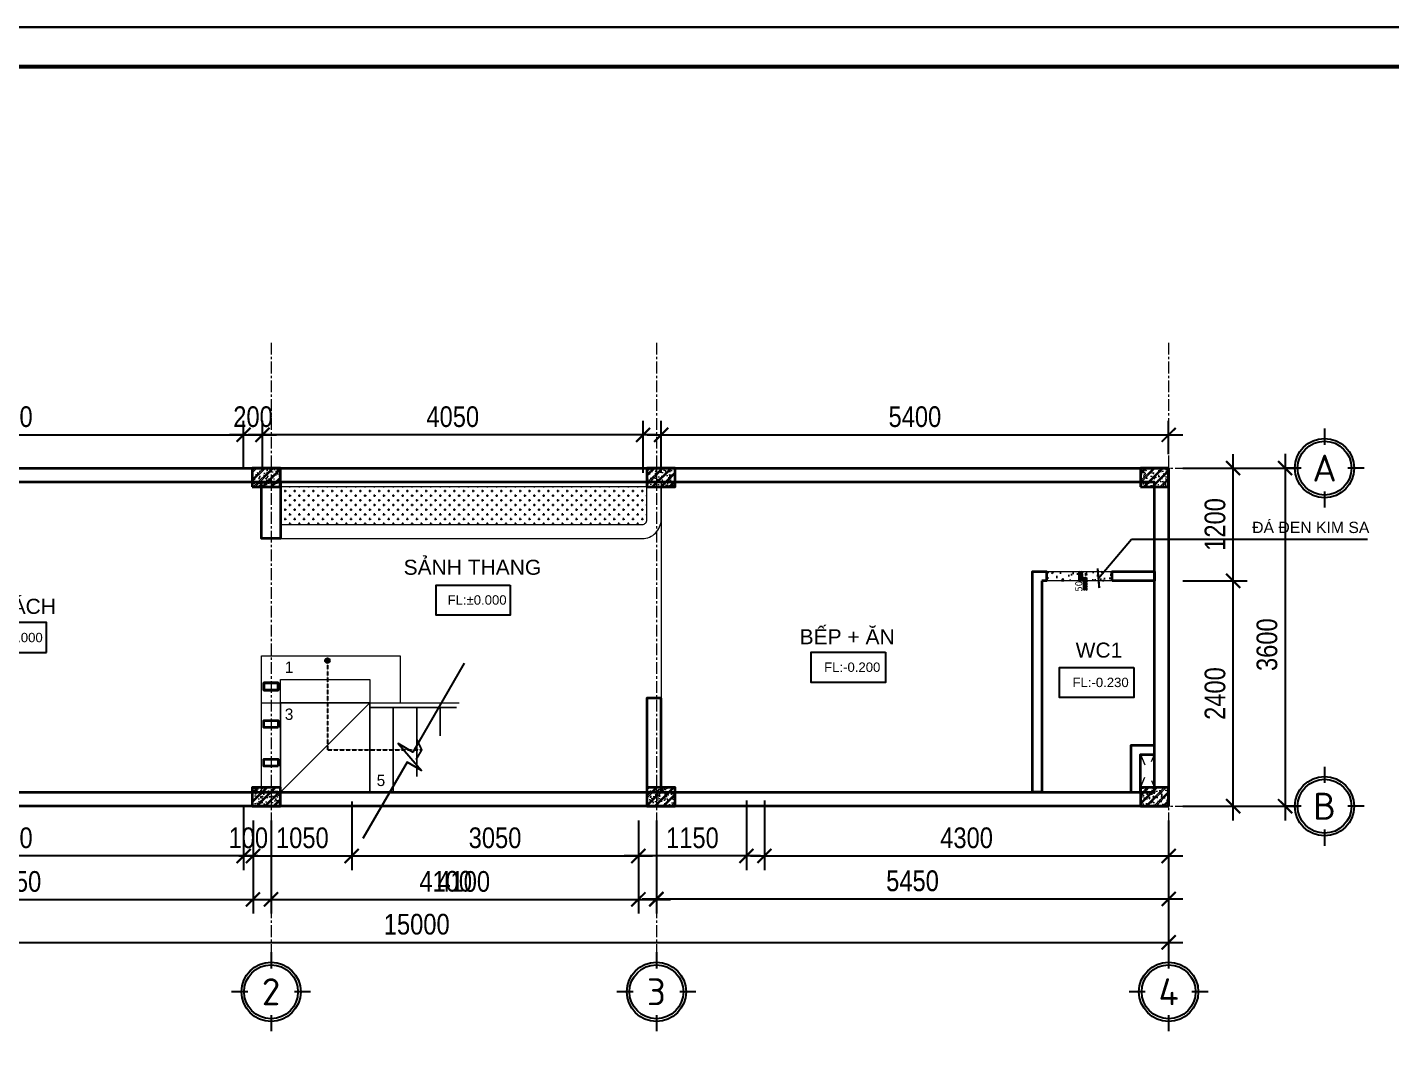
# Model space of a CAD drawing. Header units: inches. Extents: x 236662 to 497023, y -248575 to 81795.
# Drawn here: x 400945 to 415452, y -14396 to -3500 of the extents above; entities that cross this region are included whole.
import ezdxf
from ezdxf.enums import TextEntityAlignment as Align

# ---------------------------------------------------------------- set-up
doc = ezdxf.new("R2010")
doc.units = ezdxf.units.IN
doc.header["$LTSCALE"] = 10
doc.header["$MEASUREMENT"] = 0
for name, pattern in [('ACAD_ISO03W100', [30, 12, -18]), ('CENTER', [2, 1.25, -0.25, 0.25, -0.25]), ('DASHED2', [0.375, 0.25, -0.125])]:
    doc.linetypes.add(name, pattern=pattern)
for name, color, linetype in [('01. HP_TEXT', 9, 'Continuous'), ('07. HP_KY HIEU', 43, 'Continuous'), ('07. HP_KY HIEU @ 1', 43, 'Continuous'), ('08. HP_DIM', 118, 'Continuous'), ('hach', 7, 'Continuous'), ('TEXT', 2, 'Continuous')]:
    doc.layers.add(name, color=color, linetype=linetype)
for name, color, linetype, lineweight in [('02. HP_BE TONG', 1, 'Continuous', 35), ('03. HP_TUONG', 2, 'Continuous', 35), ('05. HP_TRUC', 251, 'CENTER', 5), ('06. HP_THAY 1', 134, 'Continuous', 15), ('06. HP_THAY 2', 147, 'Continuous', 13), ('09_HP_HATCH', 8, 'Continuous', 5), ('14. HP_OPENING', 250, 'ACAD_ISO03W100', 5), ('GHICHU', 7, 'Continuous', 9), ('N KHUAT', 8, 'Continuous', 5)]:
    doc.layers.add(name, color=color, linetype=linetype, lineweight=lineweight)
doc.layers.add('Tpl_Bound', color=1, linetype='Continuous', plot=False)
doc.styles.add('AVO', font='VAVOB.TTF')
doc.styles.add('BAOANNOTE', font='arial.ttf', dxfattribs={"width": 0.8})
doc.styles.add('ISOCP50', font='isocpeur.ttf')
doc.styles.get("Standard").update_dxf_attribs({"font": 'arial.ttf'})
doc.styles.add('Tahoma', font='tahoma.ttf')
doc.styles.add('TEXT (none)', font='arial.ttf')
doc.styles.add('text2', font='VHELVCN.TTF')
doc.dimstyles.new('AL-100', dxfattribs={"dimtxt": 220, "dimasz": 150, "dimexe": 150, "dimexo": 150, "dimgap": 80, "dimtad": 1, "dimdec": 0, "dimzin": 9, "dimtxsty": 'text2', "dimblk": 'ARCHTICK', "dimcen": 1, "dimdle": 150, "dimclrd": 256, "dimclre": 256, "dimclrt": 7, "dimadec": 0, "dimazin": 0, "dimtfac": 1, "dimtdec": 0, "dimtix": 1, "dimtmove": 2, "dimatfit": 3, "dimldrblk": 'ARCHTICK', "dimfxl": 1, "dimtolj": 1, "dimtzin": 0, "dimlwd": -1, "dimlwe": -1, "dimarcsym": 0})

# ---------------------------------------------------------------- blocks, each defined once
blk = doc.blocks.new('_ArchTick')
at = {"color": 0, "linetype": 'ByBlock', "const_width": 0.15}
blk.add_lwpolyline([(-0.5, -0.5), (0.5, 0.5)], dxfattribs=at)
blk = doc.blocks.new('*D1381')
at = {"layer": '08. HP_DIM', "transparency": 16777216}
for p, q in [((403347, -11943), (403347, -12935)), ((407447, -11943), (407447, -12935)), ((403197, -12785), (407597, -12785))]:
    blk.add_line(p, q, dxfattribs=at)
at = {"layer": 'Defpoints', "color": 0, "transparency": 16777216}
for p in [(403347, -11793), (407447, -11793), (407447, -12785)]:
    blk.add_point(p, dxfattribs=at)
at = {"layer": '08. HP_DIM', "transparency": 16777216, "xscale": 150, "yscale": 150, "zscale": 150, "rotation": 180}
blk.add_blockref('_ArchTick', (403347, -12785), dxfattribs=at)
at = {"layer": '08. HP_DIM', "transparency": 16777216, "xscale": 150, "yscale": 150, "zscale": 150}
blk.add_blockref('_ArchTick', (407447, -12785), dxfattribs=at)
at = {"layer": '08. HP_DIM', "color": 7, "transparency": 16777216, "insert": (405397, -12593), "char_height": 220, "attachment_point": 5, "style": 'text2'}
blk.add_mtext('\\A1;4100', dxfattribs=at)
blk = doc.blocks.new('*D1382')
at = {"layer": '08. HP_DIM', "transparency": 16777216}
for p, q in [((407639, -11943), (407639, -12929)), ((413089, -11943), (413089, -12929)), ((407489, -12779), (413239, -12779))]:
    blk.add_line(p, q, dxfattribs=at)
at = {"layer": 'Defpoints', "color": 0, "transparency": 16777216}
for p in [(407639, -11793), (413089, -11793), (413089, -12779)]:
    blk.add_point(p, dxfattribs=at)
at = {"layer": '08. HP_DIM', "transparency": 16777216, "xscale": 150, "yscale": 150, "zscale": 150, "rotation": 180}
blk.add_blockref('_ArchTick', (407639, -12779), dxfattribs=at)
at = {"layer": '08. HP_DIM', "transparency": 16777216, "xscale": 150, "yscale": 150, "zscale": 150}
blk.add_blockref('_ArchTick', (413089, -12779), dxfattribs=at)
at = {"layer": '08. HP_DIM', "color": 7, "transparency": 16777216, "insert": (410364, -12587), "char_height": 220, "attachment_point": 5, "style": 'text2'}
blk.add_mtext('\\A1;5450', dxfattribs=at)
blk = doc.blocks.new('*D1383')
at = {"layer": '08. HP_DIM', "transparency": 16777216}
for p, q in [((398089, -11943), (398089, -13392)), ((413089, -11943), (413089, -13392)), ((397939, -13242), (413239, -13242))]:
    blk.add_line(p, q, dxfattribs=at)
at = {"layer": 'Defpoints', "color": 0, "transparency": 16777216}
for p in [(398089, -11793), (413089, -11793), (413089, -13242)]:
    blk.add_point(p, dxfattribs=at)
at = {"layer": '08. HP_DIM', "transparency": 16777216, "xscale": 150, "yscale": 150, "zscale": 150, "rotation": 180}
blk.add_blockref('_ArchTick', (398089, -13242), dxfattribs=at)
at = {"layer": '08. HP_DIM', "transparency": 16777216, "xscale": 150, "yscale": 150, "zscale": 150}
blk.add_blockref('_ArchTick', (413089, -13242), dxfattribs=at)
at = {"layer": '08. HP_DIM', "color": 7, "transparency": 16777216, "insert": (405089, -13050), "char_height": 220, "attachment_point": 5, "style": 'text2'}
blk.add_mtext('\\A1;15000', dxfattribs=at)
blk = doc.blocks.new('*D1385')
at = {"layer": '08. HP_DIM', "transparency": 16777216}
for p, q in [((404397, -11743), (404397, -12472)), ((403347, -11943), (403347, -12472)), ((403197, -12322), (404547, -12322))]:
    blk.add_line(p, q, dxfattribs=at)
at = {"layer": 'Defpoints', "color": 0, "transparency": 16777216}
for p in [(404397, -11593), (403347, -11793), (404397, -12322)]:
    blk.add_point(p, dxfattribs=at)
at = {"layer": '08. HP_DIM', "transparency": 16777216, "xscale": 150, "yscale": 150, "zscale": 150, "rotation": 180}
blk.add_blockref('_ArchTick', (403347, -12322), dxfattribs=at)
at = {"layer": '08. HP_DIM', "transparency": 16777216, "xscale": 150, "yscale": 150, "zscale": 150}
blk.add_blockref('_ArchTick', (404397, -12322), dxfattribs=at)
at = {"layer": '08. HP_DIM', "color": 7, "transparency": 16777216, "insert": (403872, -12130), "char_height": 220, "attachment_point": 5, "style": 'text2'}
blk.add_mtext('\\A1;1050', dxfattribs=at)
blk = doc.blocks.new('*D1386')
at = {"layer": '08. HP_DIM', "transparency": 16777216}
for p, q in [((408789, -11733), (408789, -12472)), ((413089, -11943), (413089, -12472)), ((408639, -12322), (413239, -12322))]:
    blk.add_line(p, q, dxfattribs=at)
at = {"layer": 'Defpoints', "color": 0, "transparency": 16777216}
for p in [(408789, -11583), (413089, -11793), (413089, -12322)]:
    blk.add_point(p, dxfattribs=at)
at = {"layer": '08. HP_DIM', "transparency": 16777216, "xscale": 150, "yscale": 150, "zscale": 150, "rotation": 180}
blk.add_blockref('_ArchTick', (408789, -12322), dxfattribs=at)
at = {"layer": '08. HP_DIM', "transparency": 16777216, "xscale": 150, "yscale": 150, "zscale": 150}
blk.add_blockref('_ArchTick', (413089, -12322), dxfattribs=at)
at = {"layer": '08. HP_DIM', "color": 7, "transparency": 16777216, "insert": (410939, -12130), "char_height": 220, "attachment_point": 5, "style": 'text2'}
blk.add_mtext('\\A1;4300', dxfattribs=at)
blk = doc.blocks.new('grid test1')
at = {"ltscale": 20}
for p, q in [((0, 440), (0, 260)), ((-260, 0), (-440, 0)), ((440, 0), (260, 0)), ((0, -260), (0, -440))]:
    blk.add_line(p, q, dxfattribs=at)
at = {"color": 251, "ltscale": 20, "true_color": 0x636466}
for radius in [330, 300]:
    blk.add_circle((0, 0), radius, dxfattribs=at)
at = {"layer": '01. HP_TEXT', "color": 2, "ltscale": 20, "true_color": 0xf1eb1f, "style": 'ISOCP50'}
blk.add_attdef('GRID', text='', height=300, dxfattribs=at).set_placement((-37, 0), align=Align.MIDDLE_CENTER)
blk = doc.blocks.new('zcsadsdasd3')
at = {"layer": '05. HP_TRUC', "ltscale": 10}
for p, q in [((-9550, 4933), (-9550, -1554)), ((-5450, 4933), (-5450, -1554)), ((0, 4933), (0, -1554)), ((-15930, 3600), (1239, 3600)), ((-15930, 0), (1239, 0))]:
    blk.add_line(p, q, dxfattribs=at)
at = {"layer": '07. HP_KY HIEU @ 1', "ltscale": 20}
ref = blk.add_blockref('grid test1', (1659, 3600), dxfattribs=dict(at, xscale=0.9555000001564621, yscale=0.9555000001564621, zscale=0.9555000001564621))
ref.add_attrib('GRID', 'A', dxfattribs={"layer": 'TEXT', "ltscale": 20, "height": 287, "style": 'ISOCP50'}).set_placement((1659, 3600), align=Align.MIDDLE_CENTER)
ref = blk.add_blockref('grid test1', (1659, 0), dxfattribs=dict(at, xscale=0.9555000001564621, yscale=0.9555000001564621, zscale=0.9555000001564621))
ref.add_attrib('GRID', 'B', dxfattribs={"layer": 'TEXT', "ltscale": 20, "height": 287, "style": 'ISOCP50'}).set_placement((1659, 0), align=Align.MIDDLE_CENTER)
ref = blk.add_blockref('grid test1', (-9550, -1975), dxfattribs=dict(at, xscale=0.9555000001564621, yscale=0.9555000001564621, zscale=0.9555000001564621))
ref.add_attrib('GRID', '2', dxfattribs={"layer": 'TEXT', "ltscale": 20, "height": 287, "style": 'ISOCP50'}).set_placement((-9550, -1975), align=Align.MIDDLE_CENTER)
ref = blk.add_blockref('grid test1', (-5450, -1975), dxfattribs=dict(at, xscale=0.9555000001564621, yscale=0.9555000001564621, zscale=0.9555000001564621))
ref.add_attrib('GRID', '3', dxfattribs={"layer": 'TEXT', "ltscale": 20, "height": 287, "style": 'ISOCP50'}).set_placement((-5450, -1975), align=Align.MIDDLE_CENTER)
ref = blk.add_blockref('grid test1', (0, -1975), dxfattribs=dict(at, xscale=0.9555000001564621, yscale=0.9555000001564621, zscale=0.9555000001564621))
ref.add_attrib('GRID', '4', dxfattribs={"layer": 'TEXT', "ltscale": 20, "height": 287, "style": 'ISOCP50'}).set_placement((0, -1975), align=Align.MIDDLE_CENTER)
blk = doc.blocks.new('*D1387')
at = {"layer": '08. HP_DIM', "transparency": 16777216}
for p, q in [((404397, -11743), (404397, -12472)), ((407447, -11943), (407447, -12472)), ((404247, -12322), (407597, -12322))]:
    blk.add_line(p, q, dxfattribs=at)
at = {"layer": 'Defpoints', "color": 0, "transparency": 16777216}
for p in [(404397, -11593), (407447, -11793), (407447, -12322)]:
    blk.add_point(p, dxfattribs=at)
at = {"layer": '08. HP_DIM', "transparency": 16777216, "xscale": 150, "yscale": 150, "zscale": 150, "rotation": 180}
blk.add_blockref('_ArchTick', (404397, -12322), dxfattribs=at)
at = {"layer": '08. HP_DIM', "transparency": 16777216, "xscale": 150, "yscale": 150, "zscale": 150}
blk.add_blockref('_ArchTick', (407447, -12322), dxfattribs=at)
at = {"layer": '08. HP_DIM', "color": 7, "transparency": 16777216, "insert": (405922, -12130), "char_height": 220, "attachment_point": 5, "style": 'text2'}
blk.add_mtext('\\A1;3050', dxfattribs=at)
blk = doc.blocks.new('*D1388')
at = {"layer": '08. HP_DIM', "transparency": 16777216}
for p, q in [((413775, -11943), (413775, -9243)), ((413239, -9393), (413925, -9393)), ((413239, -11793), (413925, -11793))]:
    blk.add_line(p, q, dxfattribs=at)
at = {"layer": 'Defpoints', "color": 0, "transparency": 16777216}
for p in [(413089, -9393), (413775, -9393), (413089, -11793)]:
    blk.add_point(p, dxfattribs=at)
at = {"layer": '08. HP_DIM', "transparency": 16777216, "xscale": 150, "yscale": 150, "zscale": 150}
for p, rotation in [((413775, -9393), 90), ((413775, -11793), 270)]:
    blk.add_blockref('_ArchTick', p, dxfattribs=dict(at, rotation=rotation))
at = {"layer": '08. HP_DIM', "color": 7, "transparency": 16777216, "insert": (413583, -10593), "char_height": 220, "attachment_point": 5, "rotation": 90, "style": 'text2'}
blk.add_mtext('\\A1;2400', dxfattribs=at)
blk = doc.blocks.new('*D1389')
at = {"layer": '08. HP_DIM', "transparency": 16777216}
for p, q in [((413775, -9543), (413775, -8043)), ((413239, -8193), (413925, -8193)), ((413239, -9393), (413925, -9393))]:
    blk.add_line(p, q, dxfattribs=at)
at = {"layer": 'Defpoints', "color": 0, "transparency": 16777216}
for p in [(413089, -8193), (413775, -8193), (413089, -9393)]:
    blk.add_point(p, dxfattribs=at)
at = {"layer": '08. HP_DIM', "transparency": 16777216, "xscale": 150, "yscale": 150, "zscale": 150}
for p, rotation in [((413775, -8193), 90), ((413775, -9393), 270)]:
    blk.add_blockref('_ArchTick', p, dxfattribs=dict(at, rotation=rotation))
at = {"layer": '08. HP_DIM', "color": 7, "transparency": 16777216, "insert": (413583, -8793), "char_height": 220, "attachment_point": 5, "rotation": 90, "style": 'text2'}
blk.add_mtext('\\A1;1200', dxfattribs=at)
blk = doc.blocks.new('*D1392')
at = {"layer": '08. HP_DIM', "transparency": 16777216}
for p, q in [((408597, -11733), (408597, -12472)), ((407447, -11943), (407447, -12472)), ((408747, -12322), (407297, -12322))]:
    blk.add_line(p, q, dxfattribs=at)
at = {"layer": 'Defpoints', "color": 0, "transparency": 16777216}
for p in [(408597, -11583), (407447, -11793), (407447, -12322)]:
    blk.add_point(p, dxfattribs=at)
at = {"layer": '08. HP_DIM', "transparency": 16777216, "xscale": 150, "yscale": 150, "zscale": 150, "rotation": 180}
blk.add_blockref('_ArchTick', (407447, -12322), dxfattribs=at)
at = {"layer": '08. HP_DIM', "transparency": 16777216, "xscale": 150, "yscale": 150, "zscale": 150}
blk.add_blockref('_ArchTick', (408597, -12322), dxfattribs=at)
at = {"layer": '08. HP_DIM', "color": 7, "transparency": 16777216, "insert": (408022, -12130), "char_height": 220, "attachment_point": 5, "style": 'text2'}
blk.add_mtext('\\A1;1150', dxfattribs=at)
blk = doc.blocks.new('KHUNG TEN A-3')
at = {"layer": '02. HP_BE TONG', "color": 1, "const_width": 0.5}
blk.add_lwpolyline([(15, 5), (415, 5), (415, 292), (15, 292)], close=True, dxfattribs=at)
at = {"layer": '06. HP_THAY 1'}
blk.add_lwpolyline([(0, 297), (420, 297), (420, 0), (0, 0)], close=True, dxfattribs=at)
at = {"layer": 'Defpoints'}
blk.add_lwpolyline([(0, 0), (420, 0), (420, 297), (0, 297)], close=True, dxfattribs=at)
blk = doc.blocks.new('*D1414')
at = {"layer": '08. HP_DIM', "transparency": 16777216}
for p, q in [((403247, -11793), (403247, -12472)), ((403347, -11943), (403347, -12472)), ((403247, -12322), (403097, -12322)), ((403347, -12322), (403247, -12322)), ((403347, -12322), (403497, -12322))]:
    blk.add_line(p, q, dxfattribs=at)
at = {"layer": 'Defpoints', "color": 0, "transparency": 16777216}
for p in [(403247, -11643, 6), (403347, -11793, 6), (403247, -12322)]:
    blk.add_point(p, dxfattribs=at)
at = {"layer": '08. HP_DIM', "transparency": 16777216, "xscale": 150, "yscale": 150, "zscale": 150}
blk.add_blockref('_ArchTick', (403247, -12322), dxfattribs=at)
at = {"layer": '08. HP_DIM', "transparency": 16777216, "xscale": 150, "yscale": 150, "zscale": 150, "rotation": 180}
blk.add_blockref('_ArchTick', (403347, -12322), dxfattribs=at)
at = {"layer": '08. HP_DIM', "color": 7, "transparency": 16777216, "insert": (403297, -12130), "char_height": 220, "attachment_point": 5, "style": 'text2'}
blk.add_mtext('\\A1;100', dxfattribs=at)
blk = doc.blocks.new('*D1415')
at = {"layer": '08. HP_DIM', "transparency": 16777216}
for p, q in [((398197, -11743), (398197, -12472)), ((403247, -11793), (403247, -12472)), ((403397, -12322), (398047, -12322))]:
    blk.add_line(p, q, dxfattribs=at)
at = {"layer": 'Defpoints', "color": 0, "transparency": 16777216}
for p in [(398197, -11593, 6), (403247, -11643, 6), (398197, -12322)]:
    blk.add_point(p, dxfattribs=at)
at = {"layer": '08. HP_DIM', "transparency": 16777216, "xscale": 150, "yscale": 150, "zscale": 150, "rotation": 180}
blk.add_blockref('_ArchTick', (398197, -12322), dxfattribs=at)
at = {"layer": '08. HP_DIM', "transparency": 16777216, "xscale": 150, "yscale": 150, "zscale": 150}
blk.add_blockref('_ArchTick', (403247, -12322), dxfattribs=at)
at = {"layer": '08. HP_DIM', "color": 7, "transparency": 16777216, "insert": (400722, -12130), "char_height": 220, "attachment_point": 5, "style": 'text2'}
blk.add_mtext('\\A1;5050', dxfattribs=at)
blk = doc.blocks.new('*D1342')
at = {"layer": '08. HP_DIM', "transparency": 16777216}
for p, q in [((1239, 150), (1239, -3750)), ((365, 0), (1389, 0)), ((365, -3600), (1389, -3600))]:
    blk.add_line(p, q, dxfattribs=at)
at = {"layer": 'Defpoints', "color": 0, "transparency": 16777216}
for p in [(215, 0), (215, -3600), (1239, -3600)]:
    blk.add_point(p, dxfattribs=at)
at = {"layer": '08. HP_DIM', "transparency": 16777216, "xscale": 150, "yscale": 150, "zscale": 150}
for p, rotation in [((1239, 0), 90), ((1239, -3600), 270)]:
    blk.add_blockref('_ArchTick', p, dxfattribs=dict(at, rotation=rotation))
at = {"layer": '08. HP_DIM', "color": 7, "transparency": 16777216, "insert": (1047, -1880), "char_height": 220, "attachment_point": 5, "rotation": 90, "style": 'text2'}
blk.add_mtext('\\A1;3600', dxfattribs=at)
blk = doc.blocks.new('Level mark - Plan 2')
blk.add_lwpolyline([(12.53, 0.4), (12.53, 3.6), (4.64, 3.6), (4.64, 0.4)], close=True)
at = {"style": 'BAOANNOTE', "flags": 8}
blk.add_attdef('FL%%P0.000', text='', height=2, dxfattribs=at).set_placement((9, 2), align=Align.MIDDLE_CENTER)
blk = doc.blocks.new('*D1343')
at = {"layer": '08. HP_DIM', "transparency": 16777216}
for p, q in [((-15000, -3756), (-15000, -4742)), ((-9550, -3756), (-9550, -4742)), ((-15150, -4592), (-9400, -4592))]:
    blk.add_line(p, q, dxfattribs=at)
at = {"layer": 'Defpoints', "color": 0, "transparency": 16777216}
for p in [(-15000, -3606), (-9550, -3606), (-9550, -4592)]:
    blk.add_point(p, dxfattribs=at)
at = {"layer": '08. HP_DIM', "transparency": 16777216, "xscale": 150, "yscale": 150, "zscale": 150, "rotation": 180}
blk.add_blockref('_ArchTick', (-15000, -4592), dxfattribs=at)
at = {"layer": '08. HP_DIM', "transparency": 16777216, "xscale": 150, "yscale": 150, "zscale": 150}
blk.add_blockref('_ArchTick', (-9550, -4592), dxfattribs=at)
at = {"layer": '08. HP_DIM', "color": 7, "transparency": 16777216, "insert": (-12275, -4402), "char_height": 220, "attachment_point": 5, "style": 'text2'}
blk.add_mtext('\\A1;5450', dxfattribs=at)
blk = doc.blocks.new('*D1344')
at = {"layer": '08. HP_DIM', "transparency": 16777216}
for p, q in [((-9550, -3750), (-9550, -4742)), ((-5450, -3750), (-5450, -4742)), ((-9700, -4592), (-5300, -4592))]:
    blk.add_line(p, q, dxfattribs=at)
at = {"layer": 'Defpoints', "color": 0, "transparency": 16777216}
for p in [(-9550, -3600), (-5450, -3600), (-5450, -4592)]:
    blk.add_point(p, dxfattribs=at)
at = {"layer": '08. HP_DIM', "transparency": 16777216, "xscale": 150, "yscale": 150, "zscale": 150, "rotation": 180}
blk.add_blockref('_ArchTick', (-9550, -4592), dxfattribs=at)
at = {"layer": '08. HP_DIM', "transparency": 16777216, "xscale": 150, "yscale": 150, "zscale": 150}
blk.add_blockref('_ArchTick', (-5450, -4592), dxfattribs=at)
at = {"layer": '08. HP_DIM', "color": 7, "transparency": 16777216, "insert": (-7500, -4402), "char_height": 220, "attachment_point": 5, "style": 'text2'}
blk.add_mtext('\\A1;4100', dxfattribs=at)
blk = doc.blocks.new('*D1345')
at = {"layer": '08. HP_DIM', "transparency": 16777216}
for p, q in [((-5450, -3750), (-5450, -4736)), ((0, -3750), (0, -4736)), ((-5600, -4586), (150, -4586))]:
    blk.add_line(p, q, dxfattribs=at)
at = {"layer": 'Defpoints', "color": 0, "transparency": 16777216}
for p in [(-5450, -3600), (0, -3600), (0, -4586)]:
    blk.add_point(p, dxfattribs=at)
at = {"layer": '08. HP_DIM', "transparency": 16777216, "xscale": 150, "yscale": 150, "zscale": 150, "rotation": 180}
blk.add_blockref('_ArchTick', (-5450, -4586), dxfattribs=at)
at = {"layer": '08. HP_DIM', "transparency": 16777216, "xscale": 150, "yscale": 150, "zscale": 150}
blk.add_blockref('_ArchTick', (0, -4586), dxfattribs=at)
at = {"layer": '08. HP_DIM', "color": 7, "transparency": 16777216, "insert": (-2725, -4396), "char_height": 220, "attachment_point": 5, "style": 'text2'}
blk.add_mtext('\\A1;5450', dxfattribs=at)
blk = doc.blocks.new('*D1346')
at = {"layer": '08. HP_DIM', "transparency": 16777216}
for p, q in [((-15000, -3750), (-15000, -5199)), ((0, -3750), (0, -5199)), ((-15150, -5049), (150, -5049))]:
    blk.add_line(p, q, dxfattribs=at)
at = {"layer": 'Defpoints', "color": 0, "transparency": 16777216}
for p in [(-15000, -3600), (0, -3600), (0, -5049)]:
    blk.add_point(p, dxfattribs=at)
at = {"layer": '08. HP_DIM', "transparency": 16777216, "xscale": 150, "yscale": 150, "zscale": 150, "rotation": 180}
blk.add_blockref('_ArchTick', (-15000, -5049), dxfattribs=at)
at = {"layer": '08. HP_DIM', "transparency": 16777216, "xscale": 150, "yscale": 150, "zscale": 150}
blk.add_blockref('_ArchTick', (0, -5049), dxfattribs=at)
at = {"layer": '08. HP_DIM', "color": 7, "transparency": 16777216, "insert": (-8000, -4857), "char_height": 220, "attachment_point": 5, "style": 'text2'}
blk.add_mtext('\\A1;15000', dxfattribs=at)
blk = doc.blocks.new('COT')
at = {"layer": '09_HP_HATCH'}
h = blk.add_hatch(dxfattribs=at)
h.set_pattern_fill('CHAU-01', color=256, scale=15, pattern_type=2)
h.set_pattern_definition([(50, (-55276.965, -37444.2), (107.58903, -9.41282), [11.25, -123.75]), (355, (-55276.97, -37444.2), (-20.8127, 112.82882), [9, -99]), (100.4514, (-55268, -37444.99), (86.7764, 103.41593), [9.56103, -105.17132]), (46.1842, (-55276.97, -37414.2), (160.08616, -24.82785), [16.875, -185.625]), (96.6356, (-55263.62, -37416.27), (140.1994, 146.11768), [14.34154, -157.75695]), (351.1842, (-55276.97, -37414.2), (140.1993, 146.1178), [13.5, -148.5]), (21, (-55261.965, -37421.7), (89.53606, -60.39283), [11.25, -123.75]), (326, (-55261.97, -37421.7), (36.4973, 108.7725), [9, -99]), (71.4514, (-55254.5, -37426.73), (126.0334, 48.37957), [9.56103, -105.17132]), (37.5, (-55276.965, -37444.2), (1.823978, 49.934078), [0, -97.8, 0, -100.5, 0, -99.375]), (7.5, (-55276.965, -37444.2), (39.46043, 59.161757), [0, -57.3, 0, -95.55, 0, -37.875]), (327.5, (-55310.415, -37444.2), (80.073365, -3.38323), [0, -37.5, 0, -117, 0, -155.25]), (317.5, (-55325.415, -37444.2), (87.477925, 15.01575), [0, -48.75, 0, -77.7, 0, -110.25]), (45, (-55276.965, -37444.2), (-45.07806, 45.07806), []), (45, (-55276.965, -37425.827), (-45.07806, 45.07806), [])])
h.paths.add_polyline_path([(0, -200), (300, -200), (300, 0), (0, 0)])
at = {"layer": '02. HP_BE TONG'}
blk.add_lwpolyline([(0, -200), (300, -200), (300, 0), (0, 0)], close=True, dxfattribs=at)
blk = doc.blocks.new('ádasdwdczxzc')
at = {"layer": '03. HP_TUONG'}
for p in [(-9750, 3600), (-5550, 3600), (-300, 3600), (-9750, 200), (-5550, 200), (-300, 200)]:
    blk.add_blockref('COT', p, dxfattribs=at)
blk = doc.blocks.new('Step Symbol - Metric')
h = blk.add_hatch()
h.set_pattern_fill('_USER', color=0, angle=45, style=0, pattern_type=0)
h.set_pattern_definition([(45, (0, 4), (-0.70711, 0.70711), [])])
h.paths.add_polyline_path([(8, 0), (8, -3), (-3, -3), (-3, 1), (-8, 1), (-8, 4), (0, 4), (0, 0)])
at = {"color": 0}
blk.add_lwpolyline([(8, 0), (0, 0), (0, 4), (-8, 4)], dxfattribs=at)
blk.add_attdef('Step', (2, 2), '', height=3, dxfattribs=at)
blk = doc.blocks.new('*D1352')
at = {"layer": '08. HP_DIM', "transparency": 16777216}
for p, q in [((398197, -8043), (398197, -7689)), ((403247, -8193), (403247, -7689)), ((398047, -7839), (403397, -7839))]:
    blk.add_line(p, q, dxfattribs=at)
at = {"layer": 'Defpoints', "color": 0, "transparency": 16777216}
for p in [(403247, -7839), (398197, -8193, -312), (403247, -8343, -312)]:
    blk.add_point(p, dxfattribs=at)
at = {"layer": '08. HP_DIM', "transparency": 16777216, "xscale": 150, "yscale": 150, "zscale": 150, "rotation": 180}
blk.add_blockref('_ArchTick', (398197, -7839), dxfattribs=at)
at = {"layer": '08. HP_DIM', "transparency": 16777216, "xscale": 150, "yscale": 150, "zscale": 150}
blk.add_blockref('_ArchTick', (403247, -7839), dxfattribs=at)
at = {"layer": '08. HP_DIM', "color": 7, "transparency": 16777216, "insert": (400722, -7647), "char_height": 220, "attachment_point": 5, "style": 'text2'}
blk.add_mtext('\\A1;5050', dxfattribs=at)
blk = doc.blocks.new('*D1353')
at = {"layer": '08. HP_DIM', "transparency": 16777216}
for p, q in [((403247, -8193), (403247, -7689)), ((403447, -8193), (403447, -7689)), ((403247, -7839), (403097, -7839)), ((403247, -7839), (403447, -7839)), ((403447, -7839), (403597, -7839))]:
    blk.add_line(p, q, dxfattribs=at)
at = {"layer": 'Defpoints', "color": 0, "transparency": 16777216}
for p in [(403447, -7839), (403247, -8343, -312), (403447, -8343, -312)]:
    blk.add_point(p, dxfattribs=at)
at = {"layer": '08. HP_DIM', "transparency": 16777216, "xscale": 150, "yscale": 150, "zscale": 150}
blk.add_blockref('_ArchTick', (403247, -7839), dxfattribs=at)
at = {"layer": '08. HP_DIM', "transparency": 16777216, "xscale": 150, "yscale": 150, "zscale": 150, "rotation": 180}
blk.add_blockref('_ArchTick', (403447, -7839), dxfattribs=at)
at = {"layer": '08. HP_DIM', "color": 7, "transparency": 16777216, "insert": (403347, -7647), "char_height": 220, "attachment_point": 5, "style": 'text2'}
blk.add_mtext('\\A1;200', dxfattribs=at)
blk = doc.blocks.new('*D1354')
at = {"layer": '08. HP_DIM', "transparency": 16777216}
for p, q in [((407689, -8243), (407689, -7689)), ((413089, -8043), (413089, -7689)), ((407539, -7839), (413239, -7839))]:
    blk.add_line(p, q, dxfattribs=at)
at = {"layer": 'Defpoints', "color": 0, "transparency": 16777216}
for p in [(413089, -7839), (413089, -8193, -312), (407689, -8393, -312)]:
    blk.add_point(p, dxfattribs=at)
at = {"layer": '08. HP_DIM', "transparency": 16777216, "xscale": 150, "yscale": 150, "zscale": 150, "rotation": 180}
blk.add_blockref('_ArchTick', (407689, -7839), dxfattribs=at)
at = {"layer": '08. HP_DIM', "transparency": 16777216, "xscale": 150, "yscale": 150, "zscale": 150}
blk.add_blockref('_ArchTick', (413089, -7839), dxfattribs=at)
at = {"layer": '08. HP_DIM', "color": 7, "transparency": 16777216, "insert": (410389, -7647), "char_height": 220, "attachment_point": 5, "style": 'text2'}
blk.add_mtext('\\A1;5400', dxfattribs=at)
blk = doc.blocks.new('*D1355')
at = {"layer": '08. HP_DIM', "transparency": 16777216}
for p, q in [((403447, -8043), (403447, -7689)), ((407497, -8243), (407497, -7689)), ((407647, -7839), (403297, -7839))]:
    blk.add_line(p, q, dxfattribs=at)
at = {"layer": 'Defpoints', "color": 0, "transparency": 16777216}
for p in [(403447, -7839), (403447, -8193), (407497, -8393, -312)]:
    blk.add_point(p, dxfattribs=at)
at = {"layer": '08. HP_DIM', "transparency": 16777216, "xscale": 150, "yscale": 150, "zscale": 150, "rotation": 180}
blk.add_blockref('_ArchTick', (403447, -7839), dxfattribs=at)
at = {"layer": '08. HP_DIM', "transparency": 16777216, "xscale": 150, "yscale": 150, "zscale": 150}
blk.add_blockref('_ArchTick', (407497, -7839), dxfattribs=at)
at = {"layer": '08. HP_DIM', "color": 7, "transparency": 16777216, "insert": (405472, -7647), "char_height": 220, "attachment_point": 5, "style": 'text2'}
blk.add_mtext('\\A1;4050', dxfattribs=at)
blk = doc.blocks.new('mb tang 1')
at = {"layer": '07. HP_KY HIEU'}
h = blk.add_hatch(color=256, dxfattribs=at)
h.dxf.hatch_style = 1
edge = h.paths.add_edge_path()
edge.add_arc((-8950, -2050), 25, 0, 360)
at = {"layer": '09_HP_HATCH'}
h = blk.add_hatch(dxfattribs=at)
h.set_pattern_fill('CROSS', color=256, scale=200)
h.set_pattern_definition([(0, (-48122.284, -38835.594), (50, 50), [25, -75]), (90, (-48109.784, -38848.094), (-50, 50), [25, -75])])
edge = h.paths.add_edge_path()
edge.add_arc((-5600, -550), 50, 270, 360)
edge.add_line((-5550, -550), (-5550, -200))
edge.add_line((-5550, -200), (-9450, -200))
edge.add_line((-9450, -200), (-9450, -600))
edge.add_line((-9450, -600), (-5600, -600))
at = {"layer": '03. HP_TUONG'}
for points in [[(-15000, -550), (-15000, 0), (0, 0), (0, -3600), (-15000, -3600), (-15000, -3050)], [(-14700, -3050), (-14700, -3450), (-150, -3450), (-150, -150), (-14700, -150), (-14700, -550)], [(-1350, -1200), (-1350, -3450), (-1450, -3450), (-1450, -1100), (-1350, -1100)], [(-1350, -1100), (-1300, -1100), (-1300, -1200), (-1350, -1200)], [(-400, -3450), (-400, -2950), (-150, -2950)], [(-300, -3450), (-300, -3050), (-150, -3050)]]:
    blk.add_lwpolyline(points, dxfattribs=at)
for points in [[(-9650, -150), (-9450, -150), (-9450, -750), (-9650, -750)], [(-600, -1200), (-600, -1100), (-150, -1100), (-150, -1200)], [(-9475, -2287.5), (-9625, -2287.5), (-9625, -2362.5), (-9475, -2362.5)], [(-9475, -2362.5), (-9625, -2362.5), (-9625, -2287.5), (-9475, -2287.5)], [(-5400, -2450), (-5550, -2450), (-5550, -3450), (-5400, -3450)], [(-9475, -2761.1), (-9625, -2761.1), (-9625, -2686.1), (-9475, -2686.1)], [(-9475, -3172.7), (-9625, -3172.7), (-9625, -3097.7), (-9475, -3097.7)]]:
    blk.add_lwpolyline(points, close=True, dxfattribs=at)
at = {"layer": '06. HP_THAY 1'}
for points in [[(-9450, -150), (-5550, -150), (-5550, -200), (-9450, -200)], [(-9650, -2500), (-9450, -2500), (-9450, -3450), (-9650, -3450)]]:
    blk.add_lwpolyline(points, close=True, dxfattribs=at)
blk.add_lwpolyline([(-7576, -2550), (-8500, -2550), (-8500, -2500), (-7547.1, -2500)], dxfattribs=at)
at = {"layer": '06. HP_THAY 2'}
for p, q in [((-5400, -150), (-5400, -2450)), ((-8500, -2500), (-9450, -3450))]:
    blk.add_line(p, q, dxfattribs=at)
for points in [[(-9450, -750), (-5600, -750, 0.4142136), (-5400, -550), (-5400, -200)], [(-9450, -600), (-5600, -600, 0.4142136), (-5550, -550), (-5550, -200)]]:
    blk.add_lwpolyline(points, format="xyb", dxfattribs=at)
for points in [[(-1300, -1100), (-600, -1100), (-600, -1200), (-1300, -1200)], [(-9450, -3450), (-9450, -2500), (-8500, -2500), (-8500, -3450)], [(-8500, -3450), (-8500, -2550), (-8250, -2550), (-8250, -3450)]]:
    blk.add_lwpolyline(points, close=True, dxfattribs=at)
for points in [[(-9650, -2500), (-9650, -2000), (-8175, -2000), (-8175, -2500)], [(-8500, -2500), (-9450, -2500), (-9450, -2250), (-8500, -2250), (-8500, -2500)], [(-8095.6, -3450), (-8250, -3450), (-8250, -2550), (-8000, -2550), (-8000, -3284.4)], [(-8000, -3284.4), (-8000, -2550), (-7750, -2550), (-7750, -2851.4)], [(-8000, -3284.4), (-8000, -2550), (-7750, -2550), (-7750, -2851.4)], [(-7750, -2851.4), (-7750, -2550), (-7576, -2550)], [(-7750, -2851.4), (-7750, -2550), (-7576, -2550)], [(-7845.6, -3450), (-8000, -3450)]]:
    blk.add_lwpolyline(points, dxfattribs=at)
at = {"layer": '07. HP_KY HIEU', "linetype": 'DASHED2'}
blk.add_lwpolyline([(-8950, -2075), (-8950, -3000), (-7946.5, -3000)], dxfattribs=at)
at = {"layer": '07. HP_KY HIEU'}
blk.add_circle((-8950, -2050), 25, dxfattribs=at)
at = {"layer": '14. HP_OPENING'}
for p, q in [((-300, -3050), (-150, -3400)), ((-300, -3400), (-150, -3050))]:
    blk.add_line(p, q, dxfattribs=at)
at = {"layer": 'N KHUAT', "linetype": 'Continuous', "const_width": 20}
blk.add_lwpolyline([(-8000.1, -2884.5), (-7946.5, -3000), (-8007.1, -3104)], dxfattribs=at)
ref = blk.add_blockref('Level mark - Plan 2', (-8257.8, -1205.2), dxfattribs=dict(xscale=-100, yscale=100, zscale=100, rotation=180))
ref.add_attrib('FL%%P0.000', 'FL:%%P0.000', dxfattribs={"height": 100, "style": 'BAOANNOTE'}).set_placement((-7357.8, -1403.9), align=Align.MIDDLE_CENTER)
ref = blk.add_blockref('Level mark - Plan 2', (-13193.3, -2003.9), dxfattribs=dict(xscale=100, yscale=100, zscale=100))
ref.add_attrib('FL%%P0.000', 'FL:%%P0.000', dxfattribs={"height": 100, "style": 'BAOANNOTE'}).set_placement((-12293.3, -1803.9), align=Align.MIDDLE_CENTER)
ref = blk.add_blockref('Level mark - Plan 2', (-4266.2, -1921), dxfattribs=dict(xscale=-100, yscale=100, zscale=100, rotation=180))
ref.add_attrib('FL%%P0.000', 'FL:-0.200', dxfattribs={"height": 100, "style": 'BAOANNOTE'}).set_placement((-3366.2, -2119.7), align=Align.MIDDLE_CENTER)
ref = blk.add_blockref('Level mark - Plan 2', (-1623.8, -2083), dxfattribs=dict(xscale=-100, yscale=100, zscale=100, rotation=180))
ref.add_attrib('FL%%P0.000', 'FL:-0.230', dxfattribs={"height": 100, "style": 'BAOANNOTE'}).set_placement((-723.8, -2281.7), align=Align.MIDDLE_CENTER)
at = {"layer": '07. HP_KY HIEU @ 1'}
ref = blk.add_blockref('Step Symbol - Metric', (-900.7, -1200), dxfattribs=dict(at, xscale=-12.50000000000001, yscale=12.50000000000001, zscale=12.5, rotation=90))
ref.add_attrib('Step', '50', (-919.1, -1314.3), dxfattribs={"layer": '0', "color": 7, "height": 75, "rotation": 90, "style": 'Tahoma'})
at = {"layer": '08. HP_DIM'}
blk.add_blockref('ádasdwdczxzc', (0, -3600), dxfattribs=at)
at = {"layer": '01. HP_TEXT', "style": 'TEXT (none)'}
for s, p in [('SẢNH THANG', (-8139.4, -1136)), ('P.KHÁCH ', (-12831.3, -1551.7)), ('BẾP + ĂN', (-3926.1, -1875.4)), ('WC1', (-989.2, -2017.6))]:
    blk.add_text(s, height=159.88, dxfattribs=at).set_placement(p)
at = {"layer": 'GHICHU', "color": 0, "linetype": 'Continuous', "style": 'AVO'}
for s, p in [('1', (-9403.2, -2180.2)), ('3', (-9403.2, -2681)), ('5', (-8425.5, -3384.9))]:
    blk.add_text(s, height=121, dxfattribs=at).set_placement(p)
at = {"layer": '08. HP_DIM'}
dim = blk.add_linear_dim(base=(1239.1, -3600), p1=(215, 0), p2=(215, -3600), angle=90, dimstyle='AL-100', dxfattribs=at)
dim.commit()
dim.dimension.update_dxf_attribs({"geometry": '*D1342', "text_midpoint": (1046.7, -1880), "dimtype": 160})
dim = blk.add_linear_dim(base=(0, -5049.1), p1=(-15000, -3600), p2=(0, -3600), dimstyle='AL-100', dxfattribs=at)
dim.commit()
dim.dimension.update_dxf_attribs({"geometry": '*D1346', "text_midpoint": (-8000, -4856.8), "dimtype": 160})
for base, p1, p2, picture, middle in [((-9550, -4592.1), (-15000, -3605.9), (-9550, -3605.9), '*D1343', (-12275, -4402.1)), ((-5450, -4592.1), (-9550, -3600), (-5450, -3600), '*D1344', (-7500, -4402.1)), ((0, -4586.3), (-5450, -3600), (0, -3600), '*D1345', (-2725, -4396.3))]:
    dim = blk.add_linear_dim(base=base, p1=p1, p2=p2, dimstyle='AL-100', dxfattribs=at)
    dim.commit()
    dim.dimension.update_dxf_attribs({"geometry": picture, "text_midpoint": middle})

msp = doc.modelspace()

# ---------------------------------------------------------------- hatches: boundary and pattern name
at = {"layer": 'hach'}
h = msp.add_hatch(dxfattribs=at)
h.set_pattern_fill('AR-CONC', color=8, scale=25)
h.set_pattern_definition([(50, (35409.35, 0), (179.315046, -15.688034), [18.75, -206.25]), (355, (35409.35, 0), (-34.68783, 188.04803), [15, -165]), (100.451444, (35424.3, -1.3), (144.62721, 172.36), [15.93505, -175.28553]), (46.1842, (35409.35, 50), (266.81033, -41.37982), [28.125, -309.375]), (96.635635, (35431.6, 46.55), (233.66549, 243.52965), [23.90259, -262.92844]), (351.18416, (35409.35, 50), (233.66549, 243.52965), [22.5, -247.5]), (21, (35434.35, 37.5), (149.226763, -100.65472), [18.75, -206.25]), (326, (35434.35, 37.5), (60.82883, 181.28751), [15, -165]), (71.451445, (35446.79, 29.11), (210.055594, 80.63279), [15.93505, -175.28553]), (37.5, (35409.35, 0), (3.039964, 83.223463), [0, -163, 0, -167.5, 0, -165.625]), (7.5, (35409.35, 0), (65.767384, 98.602928), [0, -95.5, 0, -159.25, 0, -63.125]), (327.5, (35353.6, 0), (133.455609, -5.638718), [0, -62.5, 0, -195, 0, -258.75]), (317.5, (35328.6, 0), (145.796542, 25.026246), [0, -81.25, 0, -129.5, 0, -183.75])])
h.paths.add_polyline_path([(412138, -9292.8), (411788.7, -9292.8), (411788.7, -9392.8), (412138, -9392.8)])
h.paths.add_polyline_path([(412488.7, -9292.8), (412138, -9292.8), (412138, -9392.8), (412488.7, -9392.8)])

# ---------------------------------------------------------------- linework, layer by layer
at = {"layer": '07. HP_KY HIEU', "elevation": 37.1}
msp.add_lwpolyline([(405593.9, -10269.6), (405047.7, -11215.8), (404892.5, -11126.2), (405140.9, -11412.7), (404985.7, -11323.1), (404516, -12136.7)], dxfattribs=at)
at = {"layer": 'Tpl_Bound', "color": 1}
msp.add_lwpolyline([(388288.8, -28403.8), (388288.8, -3500.1), (423698.1, -3500.1), (423698.1, -28403.8)], close=True, dxfattribs=at)

# ---------------------------------------------------------------- block references
at = {"color": 1, "xscale": 83.85096877510341, "yscale": 83.85096877510341, "zscale": 83.85096877510341}
msp.add_blockref('KHUNG TEN A-3', (388288.8, -28403.8, 10.3), dxfattribs=at)
msp.add_blockref('mb tang 1', (413088.7, -8192.8, 6.3))
at = {"layer": '08. HP_DIM'}
msp.add_blockref('zcsadsdasd3', (413088.7, -11792.8, 6.3), dxfattribs=at)

# ---------------------------------------------------------------- texts
at = {"layer": '01. HP_TEXT', "style": 'TEXT (none)'}
msp.add_text('ĐÁ ĐEN KIM SA', height=119.907, dxfattribs=at).set_placement((413977.4, -8884.3))

# ---------------------------------------------------------------- dimensions: what is measured, and where the dimension line sits
at = {"layer": '08. HP_DIM'}
for base, p1, p2, picture, middle in [((403246.7, -7838.9, 349.4), (398196.7, -8192.8, 37.1), (403246.7, -8342.8, 37.1), '*D1352', (400721.7, -7646.5, 349.4)), ((403446.7, -7838.9, 349.4), (403246.7, -8342.8, 37.1), (403446.7, -8342.8, 37.1), '*D1353', (403346.7, -7646.5, 349.4)), ((403446.7, -7838.9, 349.4), (407496.7, -8392.8, 37.1), (403446.7, -8192.8, 349.4), '*D1355', (405471.7, -7646.5, 349.4)), ((413088.7, -7838.9, 318.6), (407688.7, -8392.8, 6.3), (413088.7, -8192.8, 6.3), '*D1354', (410388.7, -7646.5, 318.6)), ((398196.7, -12321.9, 30.8), (403246.7, -11642.8, 37.1), (398196.7, -11592.8, 37.1), '*D1415', (400721.7, -12129.5, 30.8)), ((404396.7, -12321.9, 37.1), (403346.7, -11792.8, 37.1), (404396.7, -11592.8, 37.1), '*D1385', (403871.7, -12129.5, 37.1)), ((407446.7, -12321.9, 37.1), (404396.7, -11592.8, 37.1), (407446.7, -11792.8, 37.1), '*D1387', (405921.7, -12129.5, 37.1)), ((407446.7, -12321.9, 37.1), (408596.7, -11583.5, 37.1), (407446.7, -11792.8, 37.1), '*D1392', (408021.7, -12129.5, 37.1)), ((413088.7, -12321.9, 6.3), (408788.7, -11583.5, 6.3), (413088.7, -11792.8, 6.3), '*D1386', (410938.7, -12129.5, 6.3)), ((403246.7, -12321.9, 30.8), (403346.7, -11792.8, 37.1), (403246.7, -11642.8, 37.1), '*D1414', (403296.7, -12129.5, 30.8)), ((407446.7, -12785, 37.1), (403346.7, -11792.8, 37.1), (407446.7, -11792.8, 37.1), '*D1381', (405396.7, -12592.6, 37.1)), ((413088.7, -12779.1, 6.3), (407638.7, -11792.8, 6.3), (413088.7, -11792.8, 6.3), '*D1382', (410363.7, -12586.7, 6.3))]:
    dim = msp.add_linear_dim(base=base, p1=p1, p2=p2, dimstyle='AL-100', dxfattribs=at)
    dim.commit()
    dim.dimension.update_dxf_attribs({"geometry": picture, "text_midpoint": middle})
for base, p1, p2, picture, middle in [((413774.9, -8192.8, 6.3), (413088.7, -9392.8, 6.3), (413088.7, -8192.8, 6.3), '*D1389', (413582.6, -8792.8, 6.3)), ((413774.9, -9392.8, 6.3), (413088.7, -11792.8, 6.3), (413088.7, -9392.8, 6.3), '*D1388', (413582.6, -10592.8, 6.3))]:
    dim = msp.add_linear_dim(base=base, p1=p1, p2=p2, angle=90, dimstyle='AL-100', dxfattribs=at)
    dim.commit()
    dim.dimension.update_dxf_attribs({"geometry": picture, "text_midpoint": middle})
dim = msp.add_linear_dim(base=(413088.7, -13241.9, 6.3), p1=(398088.7, -11792.8, 6.3), p2=(413088.7, -11792.8, 6.3), dimstyle='AL-100', dxfattribs=at)
dim.commit()
dim.dimension.update_dxf_attribs({"geometry": '*D1383', "text_midpoint": (405088.7, -13049.6, 6.3), "dimtype": 160})

# ---------------------------------------------------------------- leaders
at = {"layer": '07. HP_KY HIEU'}
msp.add_leader([(412342, -9365), (412693.1, -8951), (415203.3, -8951)], dimstyle='AL-100', override={"dimgap": 80, "dimtad": 0}, dxfattribs=at)

doc.saveas('drawing.dxf')
